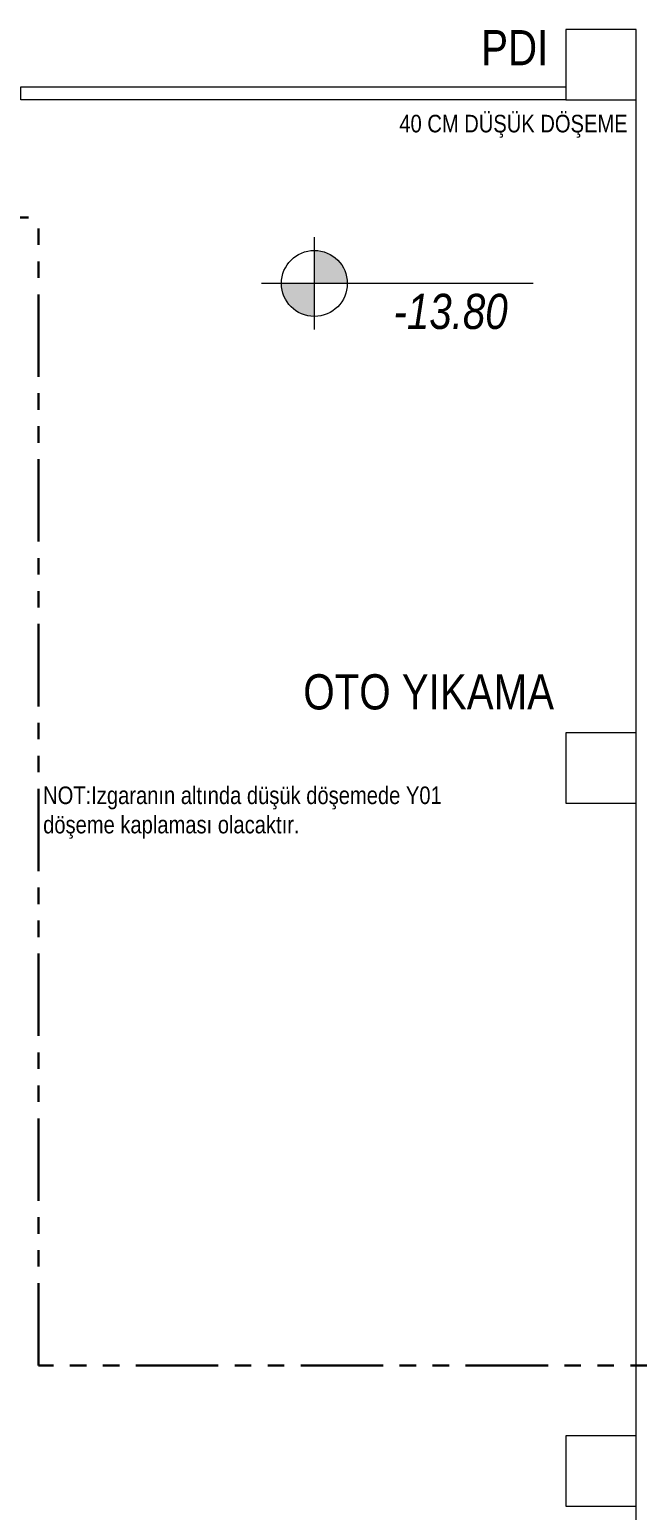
# Model space of a CAD drawing. Header units: metres. Extents: x -13545 to 152404, y -11890 to 28436.
# Drawn here: x 6830 to 7521, y 1595 to 3280 of the extents above; entities that cross this region are included whole.
import ezdxf
from ezdxf.enums import TextEntityAlignment as Align

# ---------------------------------------------------------------- set-up
doc = ezdxf.new("R2010")
doc.units = ezdxf.units.M
doc.header["$LTSCALE"] = 100
doc.header["$MEASUREMENT"] = 0
doc.linetypes.add('PHANTOM2', pattern=[1.25, 0.625, -0.125, 0.125, -0.125, 0.125, -0.125])
doc.layers.get('0').update_dxf_attribs({"color": 9, "lineweight": 9})
for name, color, linetype, lineweight in [('00', 9, 'Continuous', 9), ('01', 9, 'Continuous', 9), ('06D', 9, 'Continuous', 9), ('21', 9, 'Continuous', 9), ('E-KABLO', 7, 'Continuous', 30)]:
    doc.layers.add(name, color=color, linetype=linetype, lineweight=lineweight)
doc.styles.add('Arial', font='arial.ttf', dxfattribs={"height": 2.5})
doc.styles.add('MuuM_TEXT-ITALIC', font='ARIALNI.TTF')
doc.styles.add('MuuM_TEXT-STANDART', font='ARIALN.TTF')

# ---------------------------------------------------------------- blocks, each defined once
blk = doc.blocks.new('p-kolon_80x80')
blk.add_lwpolyline([(-40, -40), (40, -40), (40, 40), (-40, 40)], close=True)
blk = doc.blocks.new('2.bod.sitatik')
at = {"layer": '01'}
for p in [(7480, -5390), (7480, -6190), (7480, -6990)]:
    blk.add_blockref('p-kolon_80x80', p, dxfattribs=at)
blk = doc.blocks.new('0_elevationtarget-p-bk')
h = blk.add_hatch(color=250)
h.paths.add_polyline_path([(1.875, 0, 0.414214), (0, 1.875), (0, 0)])
h.paths.add_polyline_path([(0, 0), (-1.875, 0, 0.414214), (0, -1.875)])
blk.add_line((0, -2.625), (0, 2.625))
blk.add_lwpolyline([(12.453, 0), (-3, 0)])
blk.add_circle((0, 0), 1.875)
at = {"style": 'Arial'}
blk.add_attdef('BITMISKOT', text='', height=2, dxfattribs=at).set_placement((4.5, 0), align=Align.BOTTOM_LEFT)
at = {"style": 'MuuM_TEXT-ITALIC'}
blk.add_attdef('FINISHINGFLOORLEVEL', text='', height=2, dxfattribs=at).set_placement((4.5, -0.592), align=Align.TOP_LEFT)
blk = doc.blocks.new('2.bod.Mimari')
at = {"layer": '00'}
blk.add_lwpolyline([(6820, -5415), (7440, -5415), (7440, -5430), (6820, -5430)], close=True, dxfattribs=at)
at = {"layer": '06D'}
blk.add_lwpolyline([(7520, -8550), (7520, -5430)], dxfattribs=at)
at = {"layer": '21'}
ref = blk.add_blockref('0_elevationtarget-p-bk', (7153.85, -5638.77), dxfattribs=dict(at, xscale=20, yscale=20, zscale=20))
ref.add_attrib('FINISHINGFLOORLEVEL', '-13.80', dxfattribs={"layer": '0', "height": 40, "style": 'MuuM_TEXT-ITALIC'}).set_placement((7243.85, -5650.62), align=Align.TOP_LEFT)
at = {"layer": '21', "style": 'MuuM_TEXT-STANDART'}
for s, height, p in [('PDI', 40, (7419.93, -5402.52)), ('40 CM DÜŞÜK DÖŞEME', 20, (7510.16, -5472.93)), ('OTO YIKAMA', 40, (7426.45, -6135.47))]:
    blk.add_text(s, height=height, dxfattribs=at).set_placement(p, align=Align.BOTTOM_RIGHT)
at = {"layer": '21', "insert": (6845.35, -6211.17), "char_height": 20, "width": 483.1245, "attachment_point": 1, "style": 'MuuM_TEXT-STANDART'}
blk.add_mtext('NOT:Izgaranın altında düşük döşemede Y01 döşeme kaplaması olacaktır.', dxfattribs=at)

msp = doc.modelspace()

# ---------------------------------------------------------------- linework, layer by layer
at = {"layer": 'E-KABLO', "color": 6, "linetype": 'PHANTOM2'}
msp.add_line((6341.2, 3066.1), (6840, 3066.1), dxfattribs=at)
at = {"layer": 'E-KABLO', "color": 6, "linetype": 'PHANTOM2', "ltscale": 1.5}
for p, q in [((6840, 1760), (6840, 3066.1)), ((7982.1, 1760), (6840, 1760))]:
    msp.add_line(p, q, dxfattribs=at)

# ---------------------------------------------------------------- block references
for name in ['2.bod.sitatik', '2.bod.Mimari']:
    msp.add_blockref(name, (0, 8630))

doc.saveas('drawing.dxf')
